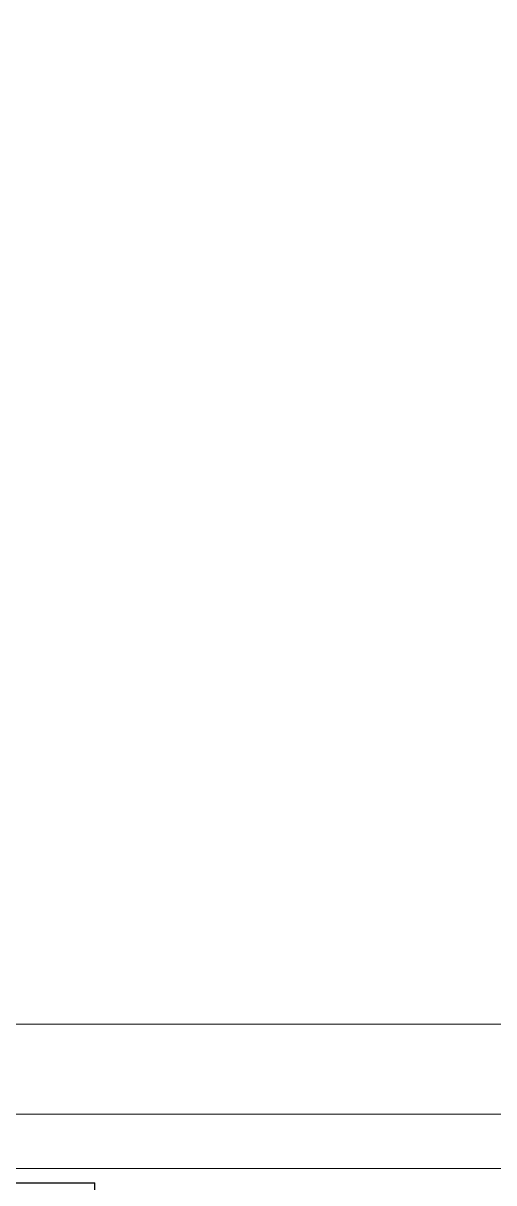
# Model space of a CAD drawing. Header units: millimetres. Extents: x 845401 to 948039, y 511594 to 550263.
# Drawn here: x 904782 to 905043, y 531304 to 531946 of the extents above; entities that cross this region are included whole.
import ezdxf

# ---------------------------------------------------------------- set-up
doc = ezdxf.new("R2010")
doc.units = ezdxf.units.MM
doc.layers.add('00', color=7, linetype='Continuous')
for name, color, linetype, lineweight in [('8101-0023040DXF_CONTINUOUS_LINE', 7, 'Continuous', 18), ('A-剖-0.10mm.......SECT-L01', 255, 'Continuous', 18), ('物流设备', 7, 'Continuous', 5)]:
    doc.layers.add(name, color=color, linetype=linetype, lineweight=lineweight)

# ---------------------------------------------------------------- blocks, each defined once
blk = doc.blocks.new('*U100543')
at = {"color": 1}
blk.add_lwpolyline([(0, -630), (3500, -630), (3500, 630), (0, 630)], close=True, dxfattribs=at)
at = {"color": 4}
blk.add_lwpolyline([(0, -600), (3500, -600), (3500, 600), (0, 600)], close=True, dxfattribs=at)
for tag, p in [('设备编号', (485.24, 55.29)), ('设备高度', (489.75, -155.56))]:
    blk.add_attdef(tag, p, '', height=100)
at = {"flags": 1}
blk.add_attdef('设备类型', (12864.65, -37.08), '', height=100, dxfattribs=at)
blk = doc.blocks.new('G$C0940C817')
at = {"linetype": 'Continuous', "lineweight": 25}
for p in [(40.15, 2079.5), (2240.15, 2119.5)]:
    blk.add_line(p, (40.15, 2119.5), dxfattribs=at)
blk = doc.blocks.new('螺旋滑槽3')
at = {"rotation": 180}
blk.add_blockref('G$C0940C817', (1174887.04, 1943894.6, 0.25), dxfattribs=at)
blk = doc.blocks.new('C线')
at = {"layer": '8101-0023040DXF_CONTINUOUS_LINE', "color": 2, "xscale": -1, "rotation": 180}
blk.add_blockref('螺旋滑槽3', (-188155.03, 2411916.68, -3.84), dxfattribs=at)
at = {"layer": '物流设备', "color": 0, "xscale": -1}
blk.add_blockref('*U100543', (990144.96, 470779.53, -144.38), dxfattribs=at)
blk = doc.blocks.new('BC线平台')
at = {"layer": 'A-剖-0.10mm.......SECT-L01', "color": 2, "elevation": 0.98}
blk.add_lwpolyline([(776874.46, 363350.44), (808174.13, 363350.44), (808174.13, 363250.44), (776874.46, 363250.44)], close=True, dxfattribs=at)

msp = doc.modelspace()

# ---------------------------------------------------------------- block references
at = {"layer": '00'}
for name, p in [('BC线平台', (120688.34, 168041.31, -0.98)), ('C线', (-81869.83, 61162.22))]:
    msp.add_blockref(name, p, dxfattribs=at)

doc.saveas('drawing.dxf')
